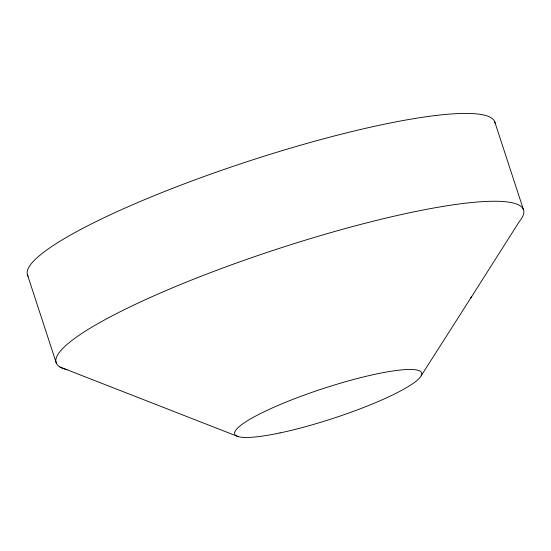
<?xml version="1.0" encoding="UTF-8"?>
<svg xmlns="http://www.w3.org/2000/svg" width="551" height="551" viewBox="0 0 551 551"><rect width="100%" height="100%" fill="white"/><g stroke="black" fill="none" stroke-linecap="round" stroke-linejoin="round"><path stroke-width="0.83" d="M470.678 298.174L519.552 221.206A245.849 39.307 -18.1 0 0 276.01 249.451A245.849 39.307 -18.1 0 0 67.043 369.673M471.759 296.438L421.157 375.789M238.06 436.564L59.839 366.932M494.743 121.805L523.45 209.642M27.55 275.087L56.257 362.923M28.197 276.361A245.849 39.307 -18.1 0 1 247.303 161.615A245.849 39.307 -18.1 0 1 495.087 123.176M280.046 432.914A98.34 15.724 -18.1 0 0 421.749 374.005A98.34 15.724 -18.1 0 0 282.677 403.477A98.34 15.724 -18.1 0 0 280.046 432.914"/></g></svg>
